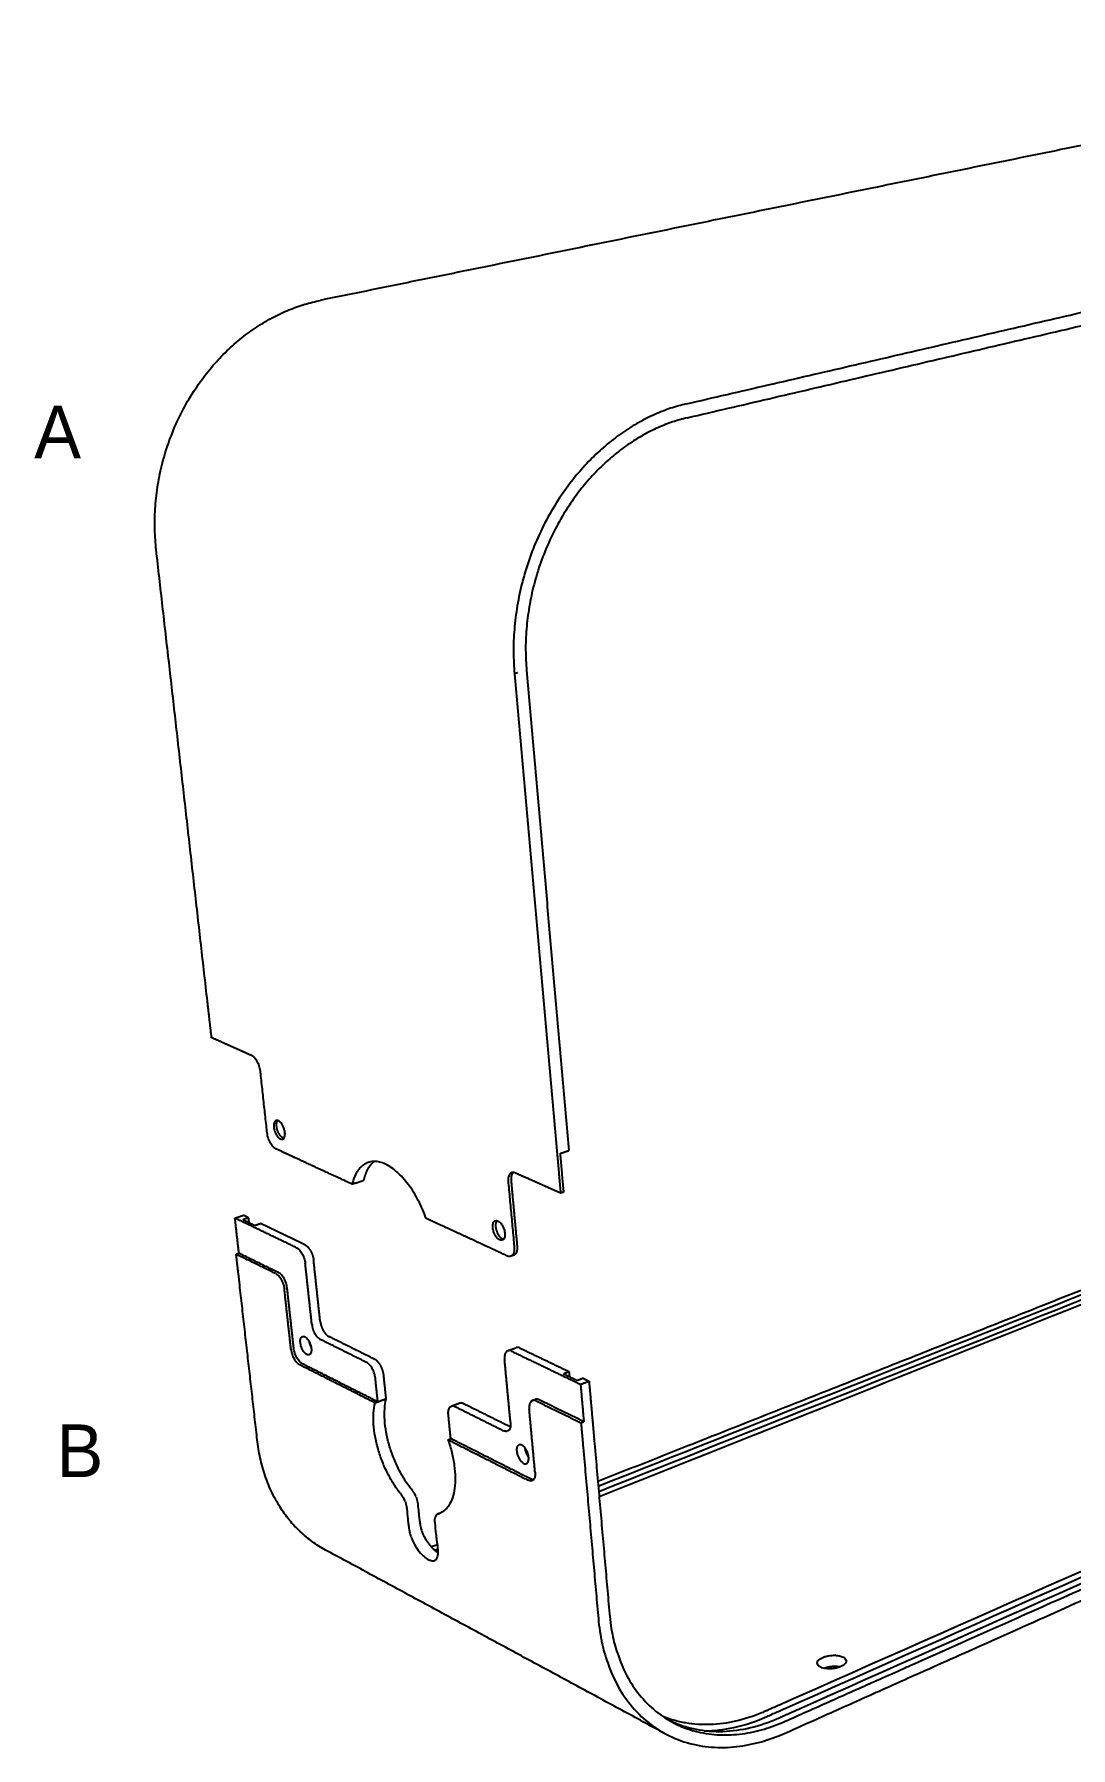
# Model space of a CAD drawing. Header units: millimetres. Extents: x 1430 to 4127, y -46 to 522.
# Drawn here: x 1430 to 1626.9, y 77.2 to 402.7 of the extents above; entities that cross this region are included whole.
import ezdxf

# ---------------------------------------------------------------- set-up
doc = ezdxf.new("R2010")
doc.units = ezdxf.units.MM
doc.header["$MEASUREMENT"] = 0
doc.layers.add('2D', color=7, linetype='Continuous', true_color=0xfcfcfc)
doc.layers.add('Quote e info', color=96, linetype='Continuous', true_color=0x007f00)

msp = doc.modelspace()

# ---------------------------------------------------------------- linework, layer by layer
at = {"layer": '2D'}
for points in [[(1732.74, 402.723), (1608.539, 377.449), (1484.338, 352.176)], [(1553.839, 332.506), (1678.337, 361.326), (1802.836, 390.146)], [(1554.037, 329.86), (1678.418, 358.93), (1802.799, 388)], [(1462.912, 219.025), (1458.041, 261.928), (1453.17, 304.83)], [(1521.807, 281.412), (1521.52, 281.335), (1521.232, 281.258)], [(1521.232, 281.258), (1525.287, 235.586), (1529.342, 189.914)], [(1523.528, 281.871), (1527.536, 236.27), (1531.543, 190.668)], [(1463.697, 212.11), (1463.304, 215.568), (1462.912, 219.025)], [(1529.342, 189.914), (1529.667, 186.243), (1529.993, 182.572)], [(1529.893, 190.103), (1530.718, 190.386), (1531.543, 190.668)], [(1529.893, 190.103), (1530.218, 186.433), (1530.543, 182.763)], [(1490.954, 184.465), (1490.684, 184.374), (1490.415, 184.284)], [(1490.954, 184.465), (1491.761, 184.737), (1492.568, 185.009)], [(1530.543, 182.763), (1530.268, 182.668), (1529.993, 182.572)], [(1468.137, 177.848), (1468.931, 178.114), (1469.725, 178.381)], [(1479.845, 172.212), (1473.991, 175.03), (1468.137, 177.848)], [(1468.896, 171.154), (1468.517, 174.501), (1468.137, 177.848)], [(1470.733, 177.897), (1470.203, 177.719), (1469.674, 177.541)], [(1469.674, 177.541), (1470.801, 176.999), (1471.929, 176.457)], [(1470.733, 177.897), (1470.229, 178.139), (1469.725, 178.381)], [(1470.835, 176.983), (1470.784, 177.44), (1470.733, 177.897)], [(1471.929, 176.457), (1472.458, 176.636), (1472.988, 176.815)], [(1481.439, 172.76), (1477.213, 174.787), (1472.988, 176.815)], [(1468.367, 170.974), (1468.632, 171.064), (1468.896, 171.154)], [(1475.893, 167.295), (1472.13, 169.135), (1468.367, 170.974)], [(1476.423, 167.478), (1472.659, 169.316), (1468.896, 171.154)], [(1482.742, 157.707), (1482.115, 163.492), (1481.487, 169.278)], [(1484.326, 158.27), (1483.703, 164.049), (1483.08, 169.829)], [(1521.088, 170.784), (1520.828, 170.691), (1520.568, 170.599)], [(1478.786, 152.907), (1478.154, 158.642), (1477.522, 164.378)], [(1479.313, 153.095), (1478.682, 158.829), (1478.052, 164.562)], [(1493.145, 150.41), (1488.762, 152.592), (1484.38, 154.775)], [(1494.732, 150.988), (1490.348, 153.165), (1485.963, 155.342)], [(1522.268, 153.166), (1526.959, 150.915), (1531.65, 148.663)], [(1494.746, 142.748), (1487.578, 146.37), (1480.411, 149.992)], [(1495.274, 142.943), (1488.106, 146.562), (1480.937, 150.182)], [(1520.481, 139.002), (1519.918, 144.982), (1519.355, 150.962)], [(1520.655, 152.569), (1527.216, 149.411), (1533.776, 146.254)], [(1495.274, 142.943), (1495.04, 145.193), (1494.806, 147.444)], [(1496.857, 143.53), (1496.625, 145.778), (1496.392, 148.025)], [(1531.65, 148.663), (1531.112, 148.46), (1530.574, 148.258)], [(1530.574, 148.258), (1531.858, 147.64), (1533.143, 147.022)], [(1531.737, 147.698), (1531.693, 148.181), (1531.65, 148.663)], [(1533.143, 147.022), (1533.681, 147.226), (1534.22, 147.43)], [(1533.776, 146.254), (1534.584, 146.561), (1535.393, 146.867)], [(1534.22, 147.43), (1534.806, 147.149), (1535.393, 146.867)], [(1535.393, 146.867), (1535.704, 143.326), (1536.015, 139.785)], [(1495.274, 142.943), (1496.066, 143.237), (1496.857, 143.53)], [(1534.403, 139.164), (1530.147, 141.243), (1525.891, 143.321)], [(1533.776, 146.254), (1534.089, 142.709), (1534.403, 139.164)], [(1494.746, 142.748), (1495.01, 142.845), (1495.274, 142.943)], [(1509.131, 135.948), (1508.906, 138.226), (1508.681, 140.503)], [(1509.929, 142.053), (1514.56, 139.747), (1519.191, 137.441)], [(1511.524, 142.651), (1515.991, 140.434), (1520.458, 138.216)], [(1525.145, 129.586), (1524.592, 135.558), (1524.039, 141.53)], [(1525.354, 143.117), (1529.61, 141.037), (1533.865, 138.957)], [(1533.865, 138.957), (1534.134, 139.061), (1534.403, 139.164)], [(1508.6, 135.747), (1508.865, 135.847), (1509.131, 135.948)], [(1508.6, 135.747), (1516.22, 131.896), (1523.84, 128.045)], [(1524.373, 128.253), (1516.752, 132.101), (1509.131, 135.948)], [(1506.683, 121.639), (1506.987, 121.759), (1507.292, 121.878)], [(1549.664, 80.002), (1517.514, 97.392), (1485.364, 114.782)]]:
    msp.add_open_spline(points, degree=2, dxfattribs=at)
for points, weights, degree in [([(1453.17, 304.83), (1448.62, 344.907), (1484.338, 352.176)], [794.93032967, 553.770852114, 805.051462188], 2), ([(1553.839, 332.506), (1517.431, 324.078), (1521.232, 281.258)], [748.411413359, 513.720289501, 738.290280842], 2), ([(1554.037, 329.86), (1520.009, 321.907), (1523.528, 281.871)], [749.147668369, 515.208809073, 739.659106634], 2), ([(1517.888, 177.349), (1517.695, 177.124), (1517.6, 176.724), (1517.648, 176.209)], [781.914638798, 782.198759912, 782.456423985, 782.615190257], 3), ([(1482.169, 154.495), (1482.284, 153.858), (1482.611, 153.3)], [1, 0.984785379601, 1], 2), ([(1519.995, 152.65), (1520.522, 152.845), (1521.05, 153.039), (1521.576, 153.234)], [789.868941571, 790.205336072, 790.54173174, 790.878128552], 3), ([(1522.268, 153.166), (1522.015, 153.287), (1521.778, 153.309), (1521.577, 153.234)], [790.198247813, 790.406884977, 790.64048195, 790.877678107], 3), ([(1524.658, 143.195), (1524.832, 143.261), (1525.007, 143.327), (1525.181, 143.393)], [787.966293266, 788.077583945, 788.18887468, 788.300165472], 3), ([(1509.29, 142.14), (1509.809, 142.335), (1510.328, 142.53), (1510.847, 142.724)], [805.480110409, 805.814986779, 806.149864165, 806.484742538], 3), ([(1510.847, 142.724), (1511.043, 142.798), (1511.275, 142.775), (1511.524, 142.651)], [806.484741625, 806.244034868, 806.006715506, 805.795078688], 3), ([(1523.922, 132.439), (1523.574, 132.901), (1523.31, 133.546), (1523.25, 134.162)], [797.052876013, 797.22230822, 797.228220517, 797.034529128], 3), ([(1500.438, 124.099), (1500.261, 124.547), (1500.024, 124.96), (1499.756, 125.287)], [821.913191816, 821.909912354, 821.989633964, 822.142568069], 3), ([(1502.535, 124.91), (1502.358, 125.358), (1502.121, 125.77), (1501.853, 126.096)], [823.282017609, 823.278738147, 823.358459756, 823.511393861], 3), ([(1506.725, 121.654), (1506.494, 121.586), (1506.316, 121.387), (1506.215, 121.082)], [816.051738048, 816.335291146, 816.617348221, 816.863276847], 3), ([(1506.626, 115.789), (1506.028, 115.582), (1505.422, 115.399)], [1, 0.999795408416, 1], 2), ([(1506.067, 114.77), (1506.395, 114.865), (1506.721, 114.967)], [1, 0.999938475853, 1], 2), ([(1583.039, 92.569), (1582.146, 92.746), (1581, 92.656), (1580.106, 92.308)], [845.729946626, 846.019003416, 845.871991537, 845.305172542], 3)]:
    msp.add_rational_spline(points, weights, degree=degree, dxfattribs=at)
for points, knots in [([(1537.234, 125.914), (1567.084, 137.767), (1623.978, 160.359), (1688.334, 185.914), (1724.187, 200.151), (1733.188, 203.725), (1734.921, 204.413), (1735.415, 204.609), (1735.806, 204.768), (1736.09, 204.893), (1736.353, 205.011), (1736.704, 205.177), (1737.143, 205.394), (1737.664, 205.672), (1738.229, 205.992), (1738.789, 206.333), (1739.432, 206.751), (1740.201, 207.286), (1741.126, 207.991), (1742.2, 208.892), (1743.329, 209.942), (1744.501, 211.154), (1745.631, 212.452), (1747.089, 214.303), (1748.781, 216.797), (1750.566, 220.011), (1752.149, 223.534), (1753.427, 227.208), (1754.382, 230.969), (1754.98, 234.573), (1755.206, 237.38), (1755.241, 239.098), (1755.239, 239.776), (1755.24, 240.209), (1755.239, 240.625), (1755.239, 241.459), (1755.239, 242.696), (1755.235, 267.548), (1755.231, 291.868), (1755.227, 315.611)], [0, 0, 0, 0, 68.8219122, 131.1765818, 148.3792709, 151.4869281, 151.9280996, 152.3742967, 152.6272126, 152.8320565, 153.0385648, 153.2462127, 153.6640129, 154.0863378, 154.5133385, 155.0537431, 155.4914386, 156.1569145, 157.0606421, 157.9827255, 159.1602504, 160.3642107, 161.5934137, 162.8460469, 165.412592, 168.0438241, 170.7180132, 173.6817746, 176.3694506, 179.027182, 181.5019247, 182.398515, 182.7097663, 182.9549236, 183.3249958, 183.602158, 184.7422967, 185.9761671, 236.8557211, 236.8557211, 236.8557211, 236.8557211]), ([(1537.145, 126.929), (1567.008, 138.762), (1623.927, 161.315), (1688.309, 186.825), (1724.176, 201.037), (1733.372, 204.68), (1735.189, 205.4), (1735.743, 205.622), (1735.997, 205.733), (1736.252, 205.846), (1736.528, 205.975), (1736.889, 206.149), (1737.333, 206.378), (1737.837, 206.654), (1738.339, 206.949), (1738.797, 207.233), (1739.422, 207.641), (1740.207, 208.194), (1741.262, 209.017), (1742.373, 209.982), (1743.529, 211.104), (1744.648, 212.311), (1746.097, 214.043), (1747.858, 216.488), (1749.703, 219.648), (1751.339, 223.131), (1752.635, 226.665), (1753.621, 230.296), (1754.292, 233.958), (1754.561, 236.887), (1754.605, 238.778), (1754.604, 239.5), (1754.604, 239.96), (1754.604, 240.391), (1754.604, 241.225), (1754.603, 242.463), (1754.595, 263.349), (1754.586, 283.703), (1754.578, 303.481)], [0, 0, 0, 0, 68.8327394, 131.1936677, 148.3974609, 151.5049117, 152.3882357, 152.5853334, 152.7835787, 152.9829403, 153.1833849, 153.4354148, 153.8421158, 154.2531882, 154.6687465, 155.0888938, 155.4070717, 156.2682636, 157.1475835, 158.2715164, 159.4218964, 160.5974567, 161.7969204, 164.2593326, 167.0468541, 169.6299386, 172.4982325, 175.1043048, 177.6856323, 180.4685264, 181.399952, 181.7383279, 182.0149938, 182.3848367, 182.6622244, 183.8029262, 185.0374769, 227.4185978, 227.4185978, 227.4185978, 227.4185978]), ([(1537.316, 124.984), (1567.879, 137.144), (1625.497, 160.069), (1690.577, 185.963), (1726.442, 200.232), (1735.635, 203.89), (1737.452, 204.612), (1738.006, 204.835), (1738.26, 204.947), (1738.494, 205.051), (1738.726, 205.16), (1739.045, 205.312), (1739.469, 205.527), (1739.974, 205.801), (1740.477, 206.091), (1740.935, 206.373), (1741.518, 206.749), (1742.264, 207.266), (1743.283, 208.044), (1744.401, 208.995), (1745.564, 210.102), (1746.69, 211.295), (1748.152, 213.01), (1749.931, 215.437), (1751.802, 218.58), (1753.414, 221.941), (1754.711, 225.35), (1755.759, 228.973), (1756.528, 232.872), (1756.836, 236.048), (1756.885, 238.062), (1756.885, 238.785), (1756.885, 239.246), (1756.885, 239.677), (1756.886, 240.513), (1756.886, 241.753), (1756.896, 262.675), (1756.906, 283.063), (1756.915, 302.875)], [0, 0, 0, 0, 70.4857071, 132.880714, 150.0905468, 153.1989336, 154.082516, 154.2796778, 154.4779959, 154.6774391, 154.8277399, 155.0290704, 155.4349169, 155.8451385, 156.2598527, 156.6791652, 156.9967242, 157.7479449, 158.623677, 159.7434823, 160.8901682, 162.0624394, 163.2590913, 165.7175916, 168.5036201, 171.0878801, 173.6986615, 176.312083, 179.1622244, 182.2068921, 183.1398823, 183.4788151, 183.7559355, 184.1263865, 184.4042304, 185.5468099, 186.7833958, 229.2362978, 229.2362978, 229.2362978, 229.2362978]), ([(1557.291, 80.437), (1559.187, 80.441), (1563.155, 80.914), (1567.077, 82.228), (1569.248, 83.194), (1570.178, 83.606), (1571.488, 84.187), (1573.418, 85.043), (1646.062, 117.266), (1719.045, 149.64), (1792.048, 182.023), (1793.871, 182.831), (1794.991, 183.328), (1795.414, 183.516), (1796.573, 184.028), (1798.515, 185.099), (1801.118, 187.038), (1803.686, 189.465), (1806.144, 192.345), (1808.39, 195.586), (1811.127, 200.394), (1813.768, 206.817), (1815.458, 214.063), (1815.877, 218.734), (1815.922, 220.779), (1815.933, 221.23), (1815.943, 221.665), (1815.963, 222.535), (1815.993, 223.826), (1816.6, 249.794), (1817.193, 275.207), (1817.772, 300.019)], [0, 0, 0, 0, 4.0625495, 8.5151786, 8.819226, 9.1556331, 10.6946673, 11.8911695, 13.6801863, 180.9867856, 182.9800196, 184.8150094, 185.258976, 185.6061407, 185.806872, 187.9729902, 190.3465603, 192.7479532, 195.5336275, 198.4492258, 201.1875923, 207.3773362, 213.2789903, 217.0821586, 217.4070059, 217.6628581, 218.0490878, 218.3383542, 219.5283332, 220.816225, 273.9995687, 273.9995687, 273.9995687, 273.9995687]), ([(1816.839, 287.316), (1816.361, 266.653), (1815.87, 245.388), (1815.365, 223.568), (1815.335, 222.277), (1815.315, 221.406), (1815.305, 220.956), (1815.294, 220.476), (1815.239, 218.112), (1814.717, 213.095), (1812.808, 205.786), (1810.041, 199.538), (1807.282, 194.999), (1804.956, 191.888), (1802.515, 189.245), (1800.13, 187.184), (1798.154, 185.83), (1796.705, 185.023), (1795.873, 184.626), (1795.363, 184.404), (1795.068, 184.271), (1794.773, 184.142), (1794.224, 183.898), (1793.335, 183.505), (1791.702, 182.782), (1719.027, 150.614), (1646.012, 118.295), (1573.337, 86.126), (1571.407, 85.271), (1570.095, 84.691), (1569.118, 84.259), (1568.654, 84.053), (1566.734, 83.242), (1563.382, 82.152), (1558.498, 81.481), (1554.52, 81.719), (1551.526, 82.402), (1550.096, 82.899), (1549.428, 83.172)], [0, 0, 0, 0, 44.290521, 45.5791442, 46.7697306, 47.0592371, 47.4452338, 47.733974, 48.0871462, 52.512263, 58.5187237, 64.218142, 67.1068988, 69.8872624, 72.5328174, 74.8054326, 76.6301044, 77.6577456, 78.3574404, 78.6042687, 78.8511343, 79.0487153, 79.295879, 80.1376579, 81.1303037, 83.1236417, 250.4436894, 252.2328988, 253.4297434, 254.9681229, 255.3058468, 255.7194167, 256.0561588, 259.7725554, 263.2451023, 266.5748373, 268.2673153, 269.8138992, 269.8138992, 269.8138992, 269.8138992]), ([(1819.427, 286.644), (1818.928, 265.944), (1818.414, 244.642), (1817.888, 222.784), (1817.857, 221.49), (1817.836, 220.618), (1817.825, 220.167), (1817.813, 219.687), (1817.756, 217.318), (1817.229, 212.291), (1815.314, 204.969), (1812.545, 198.709), (1809.783, 194.159), (1807.457, 191.04), (1805.015, 188.39), (1802.631, 186.323), (1800.656, 184.965), (1799.207, 184.155), (1798.376, 183.756), (1797.865, 183.533), (1797.571, 183.4), (1797.276, 183.27), (1796.727, 183.025), (1795.839, 182.631), (1794.207, 181.905), (1721.539, 149.59), (1648.53, 117.124), (1575.861, 84.809), (1573.929, 83.95), (1572.601, 83.36), (1571.608, 82.917), (1571.111, 82.697), (1569.083, 81.842), (1565.496, 80.699), (1561.057, 80.18), (1557.646, 80.349), (1555.199, 80.75), (1552.869, 81.415), (1551.369, 82.046), (1550.639, 82.408)], [0, 0, 0, 0, 44.3697704, 45.660635, 46.853289, 47.1432978, 47.529964, 47.8192047, 48.1729901, 52.6063016, 58.6247107, 64.3353704, 67.2294525, 70.014487, 72.6638638, 74.9390706, 76.765197, 77.7933532, 78.4932542, 78.7401326, 78.9870482, 79.1846691, 79.4318832, 80.2738366, 81.266693, 83.2604698, 250.6938193, 252.4850573, 253.6832687, 255.2234158, 255.5990983, 256.013222, 256.3872312, 260.3161281, 264.0475691, 265.9155415, 267.6191918, 269.3534848, 271.0993398, 271.0993398, 271.0993398, 271.0993398]), ([(1477.626, 194.118), (1477.64, 193.985), (1477.651, 193.736), (1477.61, 193.394), (1477.506, 193.095), (1477.313, 192.856), (1477.017, 192.781), (1476.739, 192.874), (1476.485, 193.04), (1476.242, 193.296), (1475.992, 193.647), (1475.719, 194.192), (1475.547, 194.787), (1475.495, 195.337), (1475.517, 195.699), (1475.601, 196.022), (1475.767, 196.291), (1476.041, 196.419), (1476.321, 196.369), (1476.611, 196.211), (1476.884, 195.938), (1477.154, 195.557), (1477.385, 195.099), (1477.55, 194.598), (1477.61, 194.263), (1477.626, 194.118)], [0, 0, 0, 0, 0.2869161, 0.5313433, 0.7359233, 0.9601741, 1.1685862, 1.3523916, 1.5722731, 1.8221944, 2.0988974, 2.497676, 3.1207982, 3.4196017, 3.677833, 3.8952676, 4.131454, 4.3383488, 4.510243, 4.719246, 5.0460928, 5.3233292, 5.7231114, 6.1394612, 6.451052, 6.451052, 6.451052, 6.451052]), ([(1504.437, 177.795), (1504.026, 178.958), (1503.06, 181.194), (1501.492, 183.743), (1500.061, 185.499), (1498.975, 186.585), (1497.871, 187.459), (1496.765, 188.103), (1495.676, 188.506), (1494.626, 188.653), (1493.635, 188.535), (1492.731, 188.149), (1491.942, 187.51), (1491.274, 186.628), (1490.751, 185.532), (1490.512, 184.712), (1490.415, 184.284)], [0, 0, 0, 0, 2.6424931, 5.2073438, 6.3938363, 7.4900164, 8.493145, 9.4047899, 10.2262198, 10.968228, 11.6613742, 12.3446015, 13.0538425, 13.8168628, 14.703004, 15.6435523, 15.6435523, 15.6435523, 15.6435523]), ([(1517.104, 176.018), (1517.118, 175.868), (1517.177, 175.52), (1517.348, 174.997), (1517.61, 174.481), (1517.931, 174.051), (1518.266, 173.764), (1518.584, 173.625), (1518.882, 173.614), (1519.166, 173.777), (1519.331, 174.085), (1519.414, 174.44), (1519.424, 174.837), (1519.353, 175.416), (1519.15, 176.035), (1518.842, 176.585), (1518.563, 176.937), (1518.294, 177.178), (1518.014, 177.331), (1517.739, 177.379), (1517.462, 177.299), (1517.259, 177.076), (1517.138, 176.768), (1517.084, 176.414), (1517.091, 176.156), (1517.104, 176.018)], [0, 0, 0, 0, 0.3226664, 0.7557006, 1.1747044, 1.5603885, 1.8980283, 2.1136544, 2.29361, 2.5203683, 2.7828239, 3.0222949, 3.3045652, 3.6235408, 4.2733613, 4.686817, 4.9727673, 5.2311203, 5.4591037, 5.6487089, 5.8180099, 6.0572785, 6.2709163, 6.5241576, 6.8208489, 6.8208489, 6.8208489, 6.8208489]), ([(1479.845, 172.212), (1479.944, 172.164), (1480.142, 172.037), (1480.525, 171.674), (1480.945, 171.063), (1481.313, 170.211), (1481.453, 169.589), (1481.487, 169.278)], [0, 0, 0, 0, 0.2353189, 0.5027188, 1.1266815, 1.813203, 2.4844643, 2.4844643, 2.4844643, 2.4844643]), ([(1475.893, 167.295), (1475.991, 167.247), (1476.187, 167.119), (1476.566, 166.757), (1476.982, 166.149), (1477.348, 165.303), (1477.488, 164.687), (1477.522, 164.378)], [0, 0, 0, 0, 0.2335707, 0.499221, 1.1192785, 1.801198, 2.4672448, 2.4672448, 2.4672448, 2.4672448]), ([(1478.052, 164.562), (1478.035, 164.714), (1477.983, 165.021), (1477.817, 165.628), (1477.512, 166.333), (1477.096, 166.94), (1476.717, 167.302), (1476.521, 167.43), (1476.423, 167.478)], [0, 0, 0, 0, 0.3274947, 0.6657841, 1.3474143, 1.967192, 2.232776, 2.4663584, 2.4663584, 2.4663584, 2.4663584]), ([(1482.742, 157.707), (1482.758, 157.555), (1482.81, 157.248), (1482.976, 156.639), (1483.283, 155.932), (1483.701, 155.321), (1484.083, 154.955), (1484.281, 154.824), (1484.38, 154.775)], [0, 0, 0, 0, 0.327475, 0.6660274, 1.3495269, 1.9736909, 2.2423464, 2.4793847, 2.4793847, 2.4793847, 2.4793847]), ([(1480.937, 150.182), (1480.839, 150.231), (1480.643, 150.362), (1480.265, 150.727), (1479.85, 151.334), (1479.486, 152.176), (1479.347, 152.789), (1479.313, 153.095)], [0, 0, 0, 0, 0.2352897, 0.5021162, 1.1220931, 1.8007431, 2.4613756, 2.4613756, 2.4613756, 2.4613756]), ([(1482.641, 153.093), (1482.626, 153.233), (1482.566, 153.56), (1482.404, 154.052), (1482.177, 154.503), (1481.91, 154.886), (1481.642, 155.159), (1481.355, 155.33), (1481.084, 155.388), (1480.808, 155.29), (1480.641, 155.03), (1480.557, 154.729), (1480.535, 154.377), (1480.584, 153.847), (1480.755, 153.262), (1481.023, 152.728), (1481.269, 152.374), (1481.509, 152.12), (1481.759, 151.941), (1482.031, 151.844), (1482.323, 151.89), (1482.521, 152.117), (1482.623, 152.398), (1482.665, 152.726), (1482.655, 152.964), (1482.641, 153.093)], [0, 0, 0, 0, 0.3026963, 0.7106065, 1.1057572, 1.3818126, 1.709423, 1.9195383, 2.0908902, 2.2913579, 2.5153433, 2.7220675, 2.9695402, 3.2583141, 3.8673807, 4.2615507, 4.5370755, 4.7873898, 5.0084449, 5.192534, 5.3963489, 5.6095472, 5.8036526, 6.0372204, 6.3137236, 6.3137236, 6.3137236, 6.3137236]), ([(1478.786, 152.907), (1478.803, 152.756), (1478.854, 152.452), (1479.02, 151.848), (1479.324, 151.145), (1479.738, 150.537), (1480.117, 150.172), (1480.313, 150.042), (1480.411, 149.992)], [0, 0, 0, 0, 0.3248348, 0.66089, 1.3398279, 1.9600843, 2.2269791, 2.4622601, 2.4622601, 2.4622601, 2.4622601]), ([(1494.806, 147.444), (1494.79, 147.597), (1494.74, 147.906), (1494.572, 148.521), (1494.262, 149.237), (1493.836, 149.856), (1493.447, 150.227), (1493.246, 150.36), (1493.145, 150.41)], [0, 0, 0, 0, 0.3298572, 0.6715324, 1.3630811, 1.9964179, 2.2696122, 2.5110196, 2.5110196, 2.5110196, 2.5110196]), ([(1520.655, 152.569), (1520.562, 152.614), (1520.377, 152.68), (1520.092, 152.69), (1519.835, 152.594), (1519.625, 152.401), (1519.471, 152.128), (1519.372, 151.788), (1519.331, 151.391), (1519.342, 151.11), (1519.355, 150.962)], [0, 0, 0, 0, 0.2222955, 0.4173011, 0.6023072, 0.7980267, 1.0182846, 1.2688304, 1.5531106, 1.8706366, 1.8706366, 1.8706366, 1.8706366]), ([(1501.853, 126.096), (1501.364, 126.691), (1500.434, 127.98), (1499.229, 130.089), (1498.204, 132.369), (1497.397, 134.739), (1496.836, 137.116), (1496.541, 139.414), (1496.523, 141.555), (1496.708, 142.905), (1496.857, 143.53)], [0, 0, 0, 0, 1.6513421, 3.399345, 5.1989825, 7.0017544, 8.7590053, 10.4250271, 11.9602814, 13.3360736, 13.3360736, 13.3360736, 13.3360736]), ([(1525.354, 143.117), (1525.26, 143.163), (1525.074, 143.231), (1524.787, 143.245), (1524.527, 143.153), (1524.315, 142.963), (1524.158, 142.692), (1524.058, 142.354), (1524.016, 141.958), (1524.026, 141.678), (1524.039, 141.53)], [0, 0, 0, 0, 0.2245924, 0.4212826, 0.6070412, 0.8025552, 1.0219703, 1.2714545, 1.554759, 1.8715972, 1.8715972, 1.8715972, 1.8715972]), ([(1499.756, 125.287), (1499.266, 125.883), (1498.336, 127.175), (1497.13, 129.287), (1496.104, 131.571), (1495.295, 133.945), (1494.732, 136.325), (1494.435, 138.627), (1494.414, 140.77), (1494.598, 142.122), (1494.746, 142.748)], [0, 0, 0, 0, 1.653739, 3.404539, 5.2071541, 7.012915, 8.773003, 10.4414587, 11.9786534, 13.355643, 13.355643, 13.355643, 13.355643]), ([(1508.681, 140.503), (1508.666, 140.647), (1508.655, 140.921), (1508.692, 141.307), (1508.786, 141.638), (1508.933, 141.902), (1509.135, 142.088), (1509.384, 142.178), (1509.66, 142.165), (1509.839, 142.098), (1509.929, 142.053)], [0, 0, 0, 0, 0.3098753, 0.5865105, 0.8293893, 1.0419387, 1.2301252, 1.4081235, 1.5967796, 1.8131989, 1.8131989, 1.8131989, 1.8131989]), ([(1520.481, 139.002), (1520.495, 138.856), (1520.505, 138.578), (1520.464, 138.187), (1520.366, 137.853), (1520.212, 137.586), (1520.003, 137.399), (1519.748, 137.311), (1519.466, 137.326), (1519.283, 137.395), (1519.191, 137.441)], [0, 0, 0, 0, 0.3140658, 0.5943588, 0.8405622, 1.0564374, 1.2482954, 1.4304762, 1.6237005, 1.8447783, 1.8447783, 1.8447783, 1.8447783]), ([(1508.6, 135.747), (1508.885, 134.942), (1509.368, 133.337), (1509.836, 130.938), (1510.023, 128.657), (1509.923, 126.576), (1509.539, 124.768), (1508.968, 123.496), (1508.369, 122.697), (1507.876, 122.229), (1507.327, 121.872), (1506.929, 121.713), (1506.725, 121.654)], [0, 0, 0, 0, 1.8279115, 3.5876046, 5.2322204, 6.7238134, 8.0393313, 9.1775654, 9.6888645, 10.1692788, 10.6301189, 11.0844796, 11.0844796, 11.0844796, 11.0844796]), ([(1521.651, 133.559), (1521.639, 133.692), (1521.633, 133.939), (1521.686, 134.277), (1521.808, 134.569), (1522.011, 134.772), (1522.286, 134.833), (1522.554, 134.771), (1522.83, 134.61), (1523.095, 134.364), (1523.37, 134.013), (1523.673, 133.468), (1523.872, 132.864), (1523.943, 132.299), (1523.93, 131.922), (1523.85, 131.58), (1523.681, 131.294), (1523.4, 131.15), (1523.106, 131.182), (1522.797, 131.328), (1522.465, 131.624), (1522.15, 132.051), (1521.891, 132.562), (1521.723, 133.074), (1521.665, 133.414), (1521.651, 133.559)], [0, 0, 0, 0, 0.2854695, 0.5270189, 0.7294264, 0.9569661, 1.1218689, 1.3106941, 1.5395582, 1.7984772, 2.0835844, 2.4928624, 3.1288986, 3.437528, 3.7083028, 3.9360933, 4.1846459, 4.4028874, 4.5810644, 4.7972795, 5.1358185, 5.519969, 5.9338636, 6.3577651, 6.6708416, 6.6708416, 6.6708416, 6.6708416]), ([(1525.145, 129.586), (1525.159, 129.441), (1525.169, 129.164), (1525.126, 128.774), (1525.026, 128.441), (1524.87, 128.177), (1524.659, 127.993), (1524.401, 127.909), (1524.117, 127.927), (1523.933, 127.998), (1523.84, 128.045)], [0, 0, 0, 0, 0.3133762, 0.5926944, 0.8378426, 1.0528921, 1.2445755, 1.4275428, 1.6224669, 1.8458297, 1.8458297, 1.8458297, 1.8458297]), ([(1500.438, 124.099), (1500.568, 123.767), (1500.686, 123.35), (1500.747, 122.828), (1500.826, 122.031), (1500.906, 121.284), (1500.99, 120.45), (1501.046, 119.949), (1501.13, 119.312), (1501.213, 118.766), (1501.307, 118.209), (1501.496, 117.491), (1501.934, 116.377), (1502.63, 115.147), (1503.446, 114.124), (1504.153, 113.46), (1504.663, 113.084), (1505.144, 112.83), (1505.543, 112.725), (1505.839, 112.73), (1506.049, 112.787), (1506.239, 112.9), (1506.46, 113.135), (1506.601, 113.462), (1506.689, 113.845), (1506.753, 114.416), (1506.729, 115.005), (1506.648, 115.669), (1506.572, 116.121), (1506.495, 116.689), (1506.425, 117.225), (1506.307, 118.356), (1506.213, 119.318), (1506.116, 120.275), (1506.114, 120.646), (1506.17, 120.949), (1506.215, 121.082)], [0, 0, 0, 0, 0.7639259, 0.9225888, 1.1246762, 2.4795226, 2.5331181, 2.921999, 3.5578672, 3.9106456, 4.1061881, 4.7673741, 5.4992321, 6.6666955, 7.7851075, 8.293953, 8.7416626, 9.1412033, 9.4542689, 9.6174353, 9.7690347, 9.918037, 10.0877322, 10.4525628, 10.6690361, 10.9317225, 11.6786384, 11.9283998, 12.3663702, 12.6587303, 13.1578305, 13.5250243, 15.0943592, 15.2294373, 15.5857327, 15.8863074, 15.8863074, 15.8863074, 15.8863074]), ([(1502.535, 124.91), (1502.665, 124.579), (1502.778, 124.176), (1502.835, 123.716), (1502.9, 123.053), (1502.974, 122.348), (1503.044, 121.651), (1503.066, 121.437), (1503.087, 121.236), (1503.138, 120.784), (1503.204, 120.272), (1503.279, 119.774), (1503.32, 119.511), (1503.355, 119.321), (1503.395, 119.143), (1503.496, 118.736), (1503.679, 118.191), (1503.973, 117.525), (1504.283, 116.946), (1504.632, 116.392), (1505.01, 115.875), (1505.424, 115.384), (1505.791, 115.012), (1506.096, 114.743), (1506.372, 114.52), (1506.585, 114.373), (1506.729, 114.286)], [0, 0, 0, 0, 0.76268, 0.8909417, 0.9910428, 2.1920763, 2.4094661, 2.4909475, 2.6537494, 2.8432859, 3.4654044, 3.7594357, 3.9215958, 4.036637, 4.1727804, 4.3134501, 4.9353919, 5.4018048, 5.8732458, 6.3419554, 6.8024352, 7.2459388, 7.717188, 7.9215805, 8.1164322, 8.4764206, 8.4764206, 8.4764206, 8.4764206]), ([(1579.794, 94.38), (1579.631, 94.308), (1579.344, 94.159), (1578.998, 93.881), (1578.765, 93.554), (1578.717, 93.183), (1578.91, 92.849), (1579.221, 92.605), (1579.659, 92.409), (1580.184, 92.281), (1580.843, 92.208), (1581.535, 92.225), (1582.229, 92.324), (1582.826, 92.479), (1583.356, 92.692), (1583.784, 92.95), (1584.084, 93.236), (1584.265, 93.576), (1584.232, 93.994), (1583.908, 94.323), (1583.433, 94.575), (1582.789, 94.747), (1582.009, 94.812), (1581.18, 94.766), (1580.433, 94.619), (1579.978, 94.46), (1579.794, 94.38)], [0, 0, 0, 0, 0.3806132, 0.6914715, 0.9435876, 1.2290422, 1.4544807, 1.7320312, 2.0775995, 2.4682864, 2.893555, 3.4926591, 3.947909, 4.3928809, 4.812906, 5.1693459, 5.4582835, 5.6942327, 5.9764659, 6.3081604, 6.6327183, 7.1427897, 7.7128187, 8.313668, 8.9129848, 9.3431531, 9.3431531, 9.3431531, 9.3431531])]:
    msp.add_open_spline(points, degree=3, knots=knots, dxfattribs=at)
for points, weights, degree, knots in [([(1753.534, 303.752), (1753.549, 284.515), (1753.565, 265.553), (1753.575, 252.517), (1753.585, 239.61), (1753.606, 213.436), (1734.375, 205.83), (1644.366, 170.232), (1537.069, 127.796)], [1059.47381458, 1067.1823097, 1074.89080482, 1080.25515425, 1085.61950369, 775.458076502, 1076.13094195, 989.431352102, 902.731762252], 2, [416.7496581, 416.7496581, 416.7496581, 458.6291428, 458.6291428, 487.773118, 487.773118, 534.8970078, 534.8970078, 788.2516431, 788.2516431, 788.2516431]), ([(1533.865, 138.957), (1534.022, 137.19), (1534.179, 135.426), (1535.689, 118.415), (1537.178, 101.635), (1540.38, 65.573), (1572.765, 80.066), (1697.934, 136.081), (1799.255, 181.425), (1819.479, 190.475), (1820.209, 219.63), (1820.546, 233.128), (1820.888, 246.769), (1821.385, 266.623), (1821.889, 286.782)], [780.339511351, 780.891702613, 781.443893866, 786.808243301, 792.172592737, 568.480386762, 825.853885583, 923.040516858, 1020.22714813, 736.896030799, 1030.34828065, 1024.98393122, 1019.61958178, 1011.91108666, 1004.20259155], 2, [-898.1648735, -898.1648735, -898.1648735, -895.1648728, -895.1648728, -866.0208976, -866.0208976, -818.8970078, -818.8970078, -534.8970078, -534.8970078, -487.773118, -487.773118, -458.6291428, -458.6291428, -416.7496581, -416.7496581, -416.7496581]), ([(1536.015, 139.785), (1536.17, 138.021), (1536.325, 136.259), (1537.818, 119.273), (1539.29, 102.516), (1542.26, 68.722), (1572.602, 82.243), (1697.888, 138.073), (1799.287, 183.26), (1818.284, 191.726), (1818.956, 219.108), (1819.288, 232.622), (1819.623, 246.278), (1820.111, 266.155), (1820.606, 286.338)], [781.708337143, 782.260528406, 782.812719659, 788.177069094, 793.541418529, 568.927681851, 825.117630573, 922.304261848, 1019.49089312, 735.407513889, 1028.97945486, 1023.61510542, 1018.25075599, 1010.54226087, 1002.83376575], 2, [-898.1648735, -898.1648735, -898.1648735, -895.1648728, -895.1648728, -866.0208976, -866.0208976, -818.8970078, -818.8970078, -534.8970078, -534.8970078, -487.773118, -487.773118, -458.6291428, -458.6291428, -416.7496581, -416.7496581, -416.7496581]), ([(1490.415, 184.284), (1485.53, 186.544), (1480.696, 188.781), (1475.913, 190.995), (1475.543, 191.166), (1475.161, 191.572), (1474.543, 192.673), (1474.332, 193.323), (1474.265, 193.931), (1473.873, 197.486), (1473.481, 201.05), (1473.087, 204.624), (1473.044, 205.009), (1473.002, 205.395), (1472.959, 205.781), (1472.892, 206.395), (1472.679, 207.049), (1472.059, 208.152), (1471.677, 208.555), (1471.307, 208.72), (1468.756, 209.856), (1466.219, 210.986), (1463.697, 212.11)], [806.556674363, 810.841467318, 815.126260272, 819.411053227, 819.74487267, 819.987450236, 820.183393023, 820.128732938, 819.933465968, 818.793749305, 817.654032642, 816.514315979, 816.391606811, 816.268897643, 816.146188474, 815.950921519, 815.896261412, 816.092204199, 816.334781749, 816.668601215, 818.97615876, 821.283716305, 823.59127385], 3, [334.5125958, 334.5125958, 334.5125958, 334.5125958, 354.9379684, 354.9379684, 354.9379684, 356.5087647, 356.5087647, 358.079561, 358.079561, 358.079561, 360.856473, 360.856473, 360.856473, 361.1554532, 361.1554532, 361.1554532, 362.7262496, 362.7262496, 364.2970458, 364.2970458, 364.2970458, 375.2970458, 375.2970458, 375.2970458, 375.2970458]), ([(1477.425, 193.005), (1477.382, 193.017), (1477.339, 193.032), (1477.299, 193.051), (1476.718, 193.318), (1476.164, 194.305), (1476.059, 195.257), (1476.004, 195.76), (1476.086, 196.153), (1476.261, 196.373)], [1, 0.997591107769, 0.997591107769, 1, 1.00063736585, 1.00085181793, 1.00047899214, 1.00028200194, 0.999960472548, 0.999606987853], 3, [0, 0, 0, 0, 0.096357, 0.096357, 0.096357, 2.4525515, 2.4525515, 2.4525515, 3.6974955, 3.6974955, 3.6974955, 3.6974955]), ([(1494.588, 188.61), (1494.422, 188.483), (1494.014, 188.118), (1493.444, 187.367), (1492.925, 186.301), (1492.671, 185.459), (1492.568, 185.009)], [804.241773603, 804.471192451, 805.059154834, 805.984717553, 806.992530932, 807.623043654, 807.925500156], 3, [320.3518191, 320.3518191, 320.3518191, 320.3518191, 322.8200427, 326.7175604, 330.6150781, 334.5125958, 334.5125958, 334.5125958, 334.5125958]), ([(1529.993, 182.572), (1527.102, 183.86), (1524.227, 185.141), (1521.37, 186.414), (1520.958, 186.598), (1520.587, 186.518), (1520.089, 185.871), (1519.983, 185.329), (1520.042, 184.689), (1520.08, 184.286), (1520.117, 183.884), (1520.154, 183.482), (1520.499, 179.754), (1520.844, 176.036), (1521.187, 172.33), (1521.246, 171.696), (1521.14, 171.163), (1520.645, 170.535), (1520.277, 170.464), (1519.87, 170.653), (1514.669, 173.06), (1509.525, 175.44), (1504.437, 177.795)], [766.951225022, 769.258782503, 771.566339985, 773.873897467, 774.207716933, 774.605433506, 775.353674688, 775.673553274, 775.868820229, 775.991529398, 776.114238566, 776.236947734, 777.376664397, 778.51638106, 779.656097723, 779.851364693, 780.171243293, 780.919484473, 781.317201042, 781.651020485, 785.93581344, 790.220606395, 794.505399349], 3, [231.3813626, 231.3813626, 231.3813626, 231.3813626, 242.3813623, 242.3813623, 242.3813623, 243.9521585, 243.9521585, 245.5229549, 245.5229549, 245.5229549, 245.821935, 245.821935, 245.821935, 248.598847, 248.598847, 248.598847, 250.1696434, 250.1696434, 251.7404397, 251.7404397, 251.7404397, 272.1658122, 272.1658122, 272.1658122, 272.1658122]), ([(1521.003, 186.509), (1520.96, 186.471), (1520.921, 186.428), (1520.886, 186.382), (1520.637, 186.059), (1520.531, 185.517), (1520.59, 184.877), (1520.627, 184.475), (1520.664, 184.073), (1520.701, 183.671), (1521.045, 179.944), (1521.389, 176.228), (1521.731, 172.523), (1521.79, 171.889), (1521.683, 171.356), (1521.436, 171.042), (1521.337, 170.917), (1521.22, 170.831), (1521.088, 170.784)], [1, 0.997017926217, 0.997017926217, 1, 1.00048253594, 1.00089511122, 1.00114696402, 1.00130523272, 1.00146350142, 1.00162177012, 1.00309176196, 1.0045617538, 1.00603174565, 1.00628359846, 1.00669617375, 1.00717870966, 1.00737076324, 1.00756763787, 1.00776221862], 3, [0, 0, 0, 0, 0.1237579, 0.1237579, 0.1237579, 1.6945543, 1.6945543, 1.6945543, 1.9935345, 1.9935345, 1.9935345, 4.7704465, 4.7704465, 4.7704465, 6.3412428, 6.3412428, 6.3412428, 6.9664337, 6.9664337, 6.9664337, 6.9664337]), ([(1517.648, 176.209), (1517.741, 175.221), (1518.33, 174.185), (1518.964, 173.893), (1519.029, 173.863), (1519.096, 173.841), (1519.166, 173.827)], [782.615190257, 782.920157068, 782.744737954, 782.223380701, 778.257940525, 778.257940525, 782.223380701], 3, [-9.424778, -9.424778, -9.424778, -9.424778, -7.0685835, -7.0685835, -7.0685835, -6.916797, -6.916797, -6.916797, -6.916797]), ([(1481.439, 172.76), (1481.809, 172.582), (1482.19, 172.173), (1482.807, 171.073), (1483.016, 170.428), (1483.08, 169.829)], [825.440945051, 825.107125589, 824.864548036, 824.668605248, 824.723265353, 824.91853231], 3, [0, 0, 0, 0, 1.5707962, 1.5707962, 3.1415927, 3.1415927, 3.1415927, 3.1415927]), ([(1485.364, 114.782), (1474.052, 120.901), (1472.372, 135.697), (1470.571, 151.566), (1468.746, 167.639), (1468.557, 169.306), (1468.367, 170.974)], [737.761808145, 724.831400401, 848.812641566, 843.44829213, 838.083942695, 837.531751442, 836.979560179], 2, [841.7057769, 841.7057769, 841.7057769, 866.0208976, 866.0208976, 895.1648728, 895.1648728, 898.1648735, 898.1648735, 898.1648735]), ([(1484.326, 158.27), (1484.39, 157.676), (1484.598, 157.035), (1485.212, 155.937), (1485.592, 155.526), (1485.963, 155.342)], [828.705809804, 828.901076774, 828.955736859, 828.759794072, 828.517216506, 828.183397063], 3, [0, 0, 0, 0, 1.5707963, 1.5707963, 3.1415927, 3.1415927, 3.1415927, 3.1415927]), ([(1496.392, 148.025), (1496.331, 148.623), (1496.121, 149.271), (1495.498, 150.383), (1495.11, 150.8), (1494.732, 150.988)], [819.841276465, 819.646009469, 819.591349433, 819.787292197, 820.029869763, 820.363689206], 3, [0, 0, 0, 0, 1.5707961, 1.5707961, 3.1415927, 3.1415927, 3.1415927, 3.1415927]), ([(1525.891, 143.321), (1525.79, 143.371), (1525.591, 143.438), (1525.357, 143.444), (1525.226, 143.41), (1525.181, 143.393)], [787.604390244, 787.687839181, 787.862638373, 788.099771568, 788.247234485, 788.300165267], 3, [0, 0, 0, 0, 0.392699, 0.7853981, 1.0042989, 1.0042989, 1.0042989, 1.0042989]), ([(1524.807, 128.13), (1524.761, 128.132), (1524.621, 128.149), (1524.474, 128.203), (1524.373, 128.253)], [794.982068987, 795.028807134, 795.166453753, 795.298064331, 795.381513263], 3, [2.55024723, 2.55024723, 2.55024723, 2.55024723, 2.74889365, 3.14159265, 3.14159265, 3.14159265, 3.14159265])]:
    msp.add_rational_spline(points, weights, degree=degree, knots=knots, dxfattribs=at)

# ---------------------------------------------------------------- texts
at = {"layer": 'Quote e info', "char_height": 10, "attachment_point": 1}
for s, insert in [('A', (1429.986, 332.158)), ('B', (1434.216, 138.649))]:
    msp.add_mtext_dynamic_manual_height_columns(s, width=42.48583, gutter_width=1, heights=[0], dxfattribs=dict(at, insert=insert))

doc.saveas('drawing.dxf')
